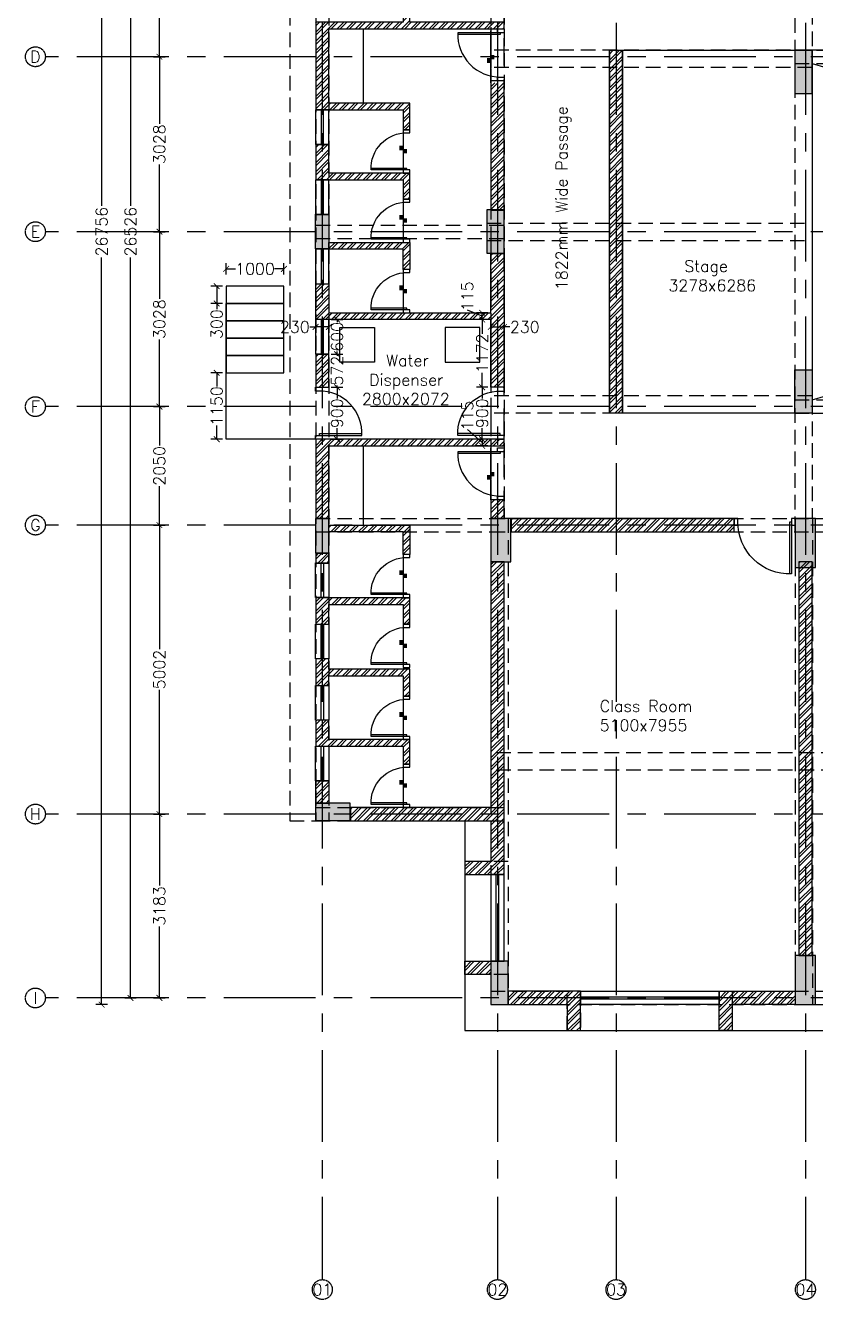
# Model space of a CAD drawing. Header units: millimetres. Extents: x 263680 to 312223, y -3811 to 33868.
# Drawn here: x 263680 to 277352, y -3811 to 18240 of the extents above; entities that cross this region are included whole.
import ezdxf

# ---------------------------------------------------------------- set-up
doc = ezdxf.new("R2010")
doc.units = ezdxf.units.MM
doc.header["$MEASUREMENT"] = 0
doc.header["$PDMODE"] = 35
doc.header["$PDSIZE"] = -0.5
doc.linetypes.add('CENTER', pattern=[50.8, 31.75, -6.35, 6.35, -6.35])
doc.linetypes.add('HIDDEN', pattern=[0.375, 0.25, -0.125])
doc.layers.get('0').update_dxf_attribs({"linetype": 'CONTINUOUS'})
doc.layers.get('Defpoints').update_dxf_attribs({"linetype": 'CONTINUOUS'})
for name, color, linetype in [('Ano_Line_Grid', 4, 'CENTER'), ('Ano_Tag_Level Drop', 6, 'CONTINUOUS'), ('Dim_Arc_100', 4, 'CONTINUOUS'), ('Dim_Arc_30', 4, 'CONTINUOUS'), ('Hth_Cut_RCC_Proposed', 205, 'CONTINUOUS'), ('Hth_Cut_Wall_Proposed', 204, 'CONTINUOUS'), ('Pline_Cut_Door & Window', 6, 'CONTINUOUS'), ('Pln_Cut_Door & Window', 6, 'CONTINUOUS'), ('Pln_Elv_04', 8, 'CONTINUOUS'), ('Pln_Elv_05', 9, 'CONTINUOUS'), ('Pln_Elv_08', 203, 'CONTINUOUS'), ('Pln_Elv_Dotted', 8, 'HIDDEN'), ('Pln_Elv_Stair', 3, 'CONTINUOUS'), ('Str_Beams', 8, 'HIDDEN'), ('Str_RCC_Proposed', 5, 'CONTINUOUS'), ('Txt_Arc', 2, 'CONTINUOUS'), ('Txt_Grid', 4, 'CONTINUOUS'), ('Wal_Cut_Proposed', 1, 'CONTINUOUS')]:
    doc.layers.add(name, color=color, linetype=linetype)
doc.styles.add('Jwalant', font='romans.shx')
doc.styles.add('MSA_Standard', font='romans.shx')
doc.dimstyles.new('Msa_1_100', dxfattribs={"dimscale": 100, "dimtxt": 2, "dimasz": 1, "dimexe": 1, "dimexo": 0, "dimgap": 0, "dimtad": 0, "dimdec": 0, "dimzin": 0, "dimdsep": 46, "dimtxsty": 'MSA_Standard', "dimblk": 'ARCHTICK', "dimcen": 0.09, "dimclrd": 4, "dimclre": 4, "dimclrt": 6, "dimadec": 0, "dimazin": 0, "dimtfac": 1, "dimtdec": 0, "dimtofl": 0, "dimtmove": 0, "dimatfit": 3, "dimfxl": 0, "dimtolj": 1, "dimtzin": 0, "dimlwd": -1, "dimlwe": -1, "dimarcsym": 0})
pattern_1 = [(45, (-5, 0), (-79.549513, 79.549513), []), (45, (48.03, 0), (-79.549513, 79.549513), [])]

# ---------------------------------------------------------------- blocks, each defined once
blk = doc.blocks.new('Door_D5_1000')
at = {"layer": 'Pln_Cut_Door & Window'}
for p, q in [((8531020, -1784615, 0), (8531053, -1784615, 0)), ((8531020, -1784615, 0), (8531020, -1785508, 0)), ((8531053, -1784615, 0), (8531053, -1785509, 0))]:
    blk.add_line(p, q, dxfattribs=at)
blk.add_lwpolyline([(8531020, -1784664), (8530953, -1784664), (8530953, -1784549), (8531020, -1784549)], close=True, dxfattribs=at)
at = {"layer": 'Pln_Cut_Door & Window', "elevation": 0}
blk.add_lwpolyline([(8532013, -1784664), (8531947, -1784664), (8531947, -1784549), (8532013, -1784549)], close=True, dxfattribs=at)
at = {"layer": 'Pln_Cut_Door & Window'}
blk.add_arc((8531053, -1784615, 0), 894, 267.871, 0.7102, dxfattribs=at)
blk = doc.blocks.new('Tile Drop')
at = {"layer": 'Ano_Tag_Level Drop', "linetype": 'Continuous', "ltscale": 20}
for points in [[(3680, 97512), (3744, 97512)], [(3680, 97501), (3744, 97501)], [(3680, 97489), (3744, 97489)], [(3680, 97481), (3744, 97481)], [(3680, 97472), (3744, 97472)], [(3619, 97451), (3680, 97451)], [(3619, 97440), (3680, 97440)], [(3619, 97428), (3680, 97428)], [(3619, 97420), (3680, 97420)], [(3619, 97410), (3680, 97410)], [(3619, 97399), (3680, 97399)], [(3680, 97461), (3744, 97461)], [(3680, 97451), (3744, 97451)]]:
    blk.add_lwpolyline(points, dxfattribs=at)
blk = doc.blocks.new('Door_D10_800')
at = {"layer": 'Ano_Tag_Level Drop', "ltscale": 60}
blk.add_lwpolyline([(8546155, -1783642), (8546155, -1782892)], dxfattribs=at)
at = {"layer": 'Pline_Cut_Door & Window'}
for p, q in [((8546216, -1782972, 0), (8545599, -1782972, 0)), ((8546216, -1782945, 0), (8545600, -1782945, 0)), ((8546216, -1782945, 0), (8546216, -1782972, 0))]:
    blk.add_line(p, q, dxfattribs=at)
blk.add_lwpolyline([(8546155, -1782945), (8546155, -1782892), (8546270, -1782892), (8546270, -1782945)], close=True, dxfattribs=at)
at = {"layer": 'Pline_Cut_Door & Window', "elevation": 0}
blk.add_lwpolyline([(8546155, -1783642), (8546155, -1783589), (8546270, -1783589), (8546270, -1783642)], close=True, dxfattribs=at)
at = {"layer": 'Pline_Cut_Door & Window'}
blk.add_arc((8546216, -1782972, 0), 617, 177.5326, 270.7102, dxfattribs=at)
at = {"layer": 'Ano_Tag_Level Drop', "extrusion": (0, 0, -1), "xscale": -1, "zscale": -1, "rotation": 180}
blk.add_blockref('Tile Drop', (-8549835, -1685841), dxfattribs=at)
blk = doc.blocks.new('Window_W1_600')
at = {"layer": 'Pln_Cut_Door & Window'}
for points in [[(269461, 2933), (269461, 3163), (270061, 3163), (270061, 2933)], [(269461, 3068), (270061, 3068), (270061, 3028), (269461, 3028)]]:
    blk.add_lwpolyline(points, close=True, dxfattribs=at)
blk = doc.blocks.new('Door_900')
at = {"layer": 'Pln_Cut_Door & Window'}
for p, q in [((261923, 20058, 0), (261956, 20058, 0)), ((261923, 20058, 0), (261923, 19325, 0)), ((261956, 20058, 0), (261956, 19325, 0))]:
    blk.add_line(p, q, dxfattribs=at)
blk.add_lwpolyline([(261923, 20010), (261856, 20010), (261856, 20125), (261923, 20125)], close=True, dxfattribs=at)
at = {"layer": 'Pln_Cut_Door & Window', "elevation": 0}
blk.add_lwpolyline([(262756, 20010), (262690, 20010), (262690, 20125), (262756, 20125)], close=True, dxfattribs=at)
at = {"layer": 'Pln_Cut_Door & Window'}
blk.add_arc((261956, 20058, 0), 734, 267.4064, 0.7102, dxfattribs=at)
blk = doc.blocks.new('Window_W1_1200')
at = {"layer": 'Pln_Cut_Door & Window'}
for points in [[(11680, -230), (11680, 0), (14080, 0), (14080, -230)], [(11680, -95), (14080, -95), (14080, -135), (11680, -135)]]:
    blk.add_lwpolyline(points, close=True, dxfattribs=at)
blk = doc.blocks.new('GRID 1')
at = {"layer": 'Ano_Line_Grid', "ltscale": 50}
for p, q in [((268822, 33524), (268822, -3467)), ((271852, 33524), (271852, -3467)), ((273904, 33524), (273904, -3467)), ((277182, 33524), (277182, -3467)), ((311884, 17699), (264029, 17699)), ((311884, 14671), (264029, 14671)), ((311884, 11643), (264029, 11643)), ((311884, 9593), (264029, 9593)), ((311884, 4591), (264029, 4591)), ((311884, 1408), (264029, 1408))]:
    blk.add_line(p, q, dxfattribs=at)
at = {"layer": 'Ano_Line_Grid'}
for centre in [(263857, 17699), (263857, 14671), (263857, 11643), (263857, 9593), (263857, 4591), (263857, 1408), (268822, -3639), (271852, -3639), (273904, -3639), (273904, -3639), (277182, -3639)]:
    blk.add_circle(centre, 172, dxfattribs=at)
at = {"layer": 'Txt_Grid', "char_height": 200, "attachment_point": 5, "style": 'Jwalant'}
for s, insert in [('D', (263857, 17699)), ('E', (263857, 14671)), ('F', (263857, 11643)), ('G', (263857, 9593)), ('H', (263857, 4591)), ('I', (263857, 1408)), ('01', (268822, -3639)), ('02', (271852, -3639)), ('03', (273904, -3639)), ('04', (277182, -3639))]:
    blk.add_mtext_dynamic_manual_height_columns(s, width=700.14, gutter_width=1, heights=[0], dxfattribs=dict(at, insert=insert))
blk = doc.blocks.new('W3')
at = {"layer": 'Pln_Cut_Door & Window'}
for points in [[(299957, 28049), (301457, 28049), (301457, 27819), (299957, 27819)], [(301457, 27954), (299957, 27954), (299957, 27914), (301457, 27914)]]:
    blk.add_lwpolyline(points, close=True, dxfattribs=at)
blk = doc.blocks.new('lvl drop')
at = {"layer": 'Ano_Tag_Level Drop', "ltscale": 60}
blk.add_lwpolyline([(263808, -29746), (263808, -28846)], dxfattribs=at)
at = {"layer": 'Ano_Tag_Level Drop', "extrusion": (0, 0, -1), "xscale": -1, "zscale": -1, "rotation": 180}
blk.add_blockref('Tile Drop', (-267488, 68122), dxfattribs=at)
blk = doc.blocks.new('cl')
at = {"layer": 'Hth_Cut_RCC_Proposed'}
h = blk.add_hatch(color=256, dxfattribs=at)
h.dxf.hatch_style = 1
h.paths.add_polyline_path([(382847, 29044), (383147, 29044), (383147, 29794), (382847, 29794)])
h = blk.add_hatch(color=256, dxfattribs=at)
h.dxf.hatch_style = 1
h.paths.add_polyline_path([(374557, 26951), (374787, 26951), (374787, 26351), (374557, 26351)])
h = blk.add_hatch(color=256, dxfattribs=at)
h.dxf.hatch_style = 1
h.paths.add_polyline_path([(377517, 26276), (377817, 26276), (377817, 27026), (377517, 27026)])
h = blk.add_hatch(color=256, dxfattribs=at)
h.dxf.hatch_style = 1
h.paths.add_polyline_path([(382847, 24258), (383147, 24258), (383147, 23508), (382847, 23508)])
h = blk.add_hatch(color=256, dxfattribs=at)
h.dxf.hatch_style = 1
h.paths.add_polyline_path([(374557, 21088), (374787, 21088), (374787, 21688), (374557, 21688)])
h = blk.add_hatch(color=256, dxfattribs=at)
h.dxf.hatch_style = 1
h.paths.add_polyline_path([(377587, 20938), (377937, 20938), (377937, 21688), (377587, 21688)])
h = blk.add_hatch(color=256, dxfattribs=at)
h.dxf.hatch_style = 1
h.paths.add_polyline_path([(382857, 20838), (383207, 20838), (383207, 21688), (382857, 21688)])
h = blk.add_hatch(color=256, dxfattribs=at)
h.dxf.hatch_style = 1
h.paths.add_polyline_path([(374557, 16756), (374557, 16456), (375157, 16456), (375157, 16756)])
h = blk.add_hatch(color=256, dxfattribs=at)
h.dxf.hatch_style = 1
h.paths.add_polyline_path([(382857, 13273), (383207, 13273), (383207, 14123), (382857, 14123)])
h = blk.add_hatch(color=256, dxfattribs=at)
h.dxf.hatch_style = 1
h.paths.add_polyline_path([(377587, 13273), (377887, 13273), (377887, 14023), (377587, 14023)])
at = {"layer": 'Str_RCC_Proposed'}
for p, q in [((383147, 29794), (382847, 29794)), ((382847, 29794), (382847, 29042)), ((383147, 29042), (383147, 29794)), ((382847, 29044), (383147, 29044)), ((382847, 24258), (383147, 24258)), ((382847, 23508), (382847, 24258)), ((383147, 24258), (383147, 23508)), ((383147, 23508), (382847, 23508)), ((374557, 16756), (374557, 16456)), ((375157, 16756), (374557, 16756)), ((375157, 16456), (375157, 16756)), ((374557, 16456), (375157, 16456))]:
    blk.add_line(p, q, dxfattribs=at)
for points in [[(374557, 26951), (374787, 26951), (374787, 26351), (374557, 26351)], [(377517, 26276), (377817, 26276), (377817, 27026), (377517, 27026)], [(374557, 21088), (374787, 21088), (374787, 21688), (374557, 21688)], [(377587, 20938), (377937, 20938), (377937, 21688), (377587, 21688)], [(382857, 20838), (383207, 20838), (383207, 21688), (382857, 21688)], [(382857, 13273), (383207, 13273), (383207, 14123), (382857, 14123)], [(377587, 13273), (377887, 13273), (377887, 14023), (377587, 14023)]]:
    blk.add_lwpolyline(points, close=True, dxfattribs=at)
blk = doc.blocks.new('_ArchTick')
at = {"linetype": 'ByBlock', "const_width": 0.15}
blk.add_lwpolyline([(-0.5, -0.5), (0.5, 0.5)], dxfattribs=at)
blk = doc.blocks.new('*D3931')
at = {"layer": 'Defpoints', "color": 0, "ltscale": 1000, "transparency": 16777216}
for p in [(2915, -20373, 0), (2766, -21545), (2915, -21545, 0)]:
    blk.add_point(p, dxfattribs=at)
at = {"layer": 'Dim_Arc_100', "color": 4, "ltscale": 1000, "transparency": 16777216}
for p, q in [((2866, -20373), (2666, -20373)), ((2766, -20373), (2766, -20621)), ((2766, -21545), (2766, -21297)), ((2866, -21545), (2666, -21545))]:
    blk.add_line(p, q, dxfattribs=at)
at = {"layer": 'Dim_Arc_100', "color": 4, "ltscale": 1000, "transparency": 16777216, "xscale": 100, "yscale": 100, "zscale": 100}
for p, rotation in [((2766, -20373), 90), ((2766, -21545), 270)]:
    blk.add_blockref('_ArchTick', p, dxfattribs=dict(at, rotation=rotation))
at = {"layer": 'Dim_Arc_100', "color": 6, "ltscale": 1000, "transparency": 16777216, "insert": (2766, -20959), "char_height": 200, "attachment_point": 5, "rotation": 90, "style": 'MSA_Standard'}
blk.add_mtext('\\A1;1172', dxfattribs=at)
blk = doc.blocks.new('*D3932')
at = {"layer": 'Defpoints', "color": 0, "ltscale": 1000, "transparency": 16777216}
for p in [(2915, -21545, 0), (2766, -22445), (3145, -22445, 0)]:
    blk.add_point(p, dxfattribs=at)
at = {"layer": 'Dim_Arc_100', "color": 4, "ltscale": 1000, "transparency": 16777216}
for p, q in [((2866, -21545), (2666, -21545)), ((2766, -21545), (2766, -21738)), ((2766, -22445), (2766, -22252)), ((2866, -22445), (2666, -22445))]:
    blk.add_line(p, q, dxfattribs=at)
at = {"layer": 'Dim_Arc_100', "color": 4, "ltscale": 1000, "transparency": 16777216, "xscale": 100, "yscale": 100, "zscale": 100}
for p, rotation in [((2766, -21545), 90), ((2766, -22445), 270)]:
    blk.add_blockref('_ArchTick', p, dxfattribs=dict(at, rotation=rotation))
at = {"layer": 'Dim_Arc_100', "color": 6, "ltscale": 1000, "transparency": 16777216, "insert": (2766, -21995), "char_height": 200, "attachment_point": 5, "rotation": 90, "style": 'MSA_Standard'}
blk.add_mtext('\\A1;900', dxfattribs=at)
blk = doc.blocks.new('*D3933')
at = {"layer": 'Defpoints', "color": 0, "ltscale": 1000, "transparency": 16777216}
for p in [(115, -20373, 0), (115, -20973, 0), (255, -20973)]:
    blk.add_point(p, dxfattribs=at)
at = {"layer": 'Dim_Arc_100', "color": 4, "ltscale": 1000, "transparency": 16777216}
for p, q in [((155, -20373), (355, -20373)), ((255, -20373), (255, -20420)), ((255, -20973), (255, -20925)), ((155, -20973), (355, -20973))]:
    blk.add_line(p, q, dxfattribs=at)
at = {"layer": 'Dim_Arc_100', "color": 4, "ltscale": 1000, "transparency": 16777216, "xscale": 100, "yscale": 100, "zscale": 100}
for p, rotation in [((255, -20373), 90), ((255, -20973), 270)]:
    blk.add_blockref('_ArchTick', p, dxfattribs=dict(at, rotation=rotation))
at = {"layer": 'Dim_Arc_100', "color": 6, "ltscale": 1000, "transparency": 16777216, "insert": (255, -20673), "char_height": 200, "attachment_point": 5, "rotation": 90, "style": 'MSA_Standard'}
blk.add_mtext('\\A1;600', dxfattribs=at)
blk = doc.blocks.new('*D3934')
at = {"layer": 'Defpoints', "color": 0, "ltscale": 1000, "transparency": 16777216}
for p in [(115, -20973, 0), (115, -21545, 0), (255, -21545)]:
    blk.add_point(p, dxfattribs=at)
at = {"layer": 'Dim_Arc_100', "color": 4, "ltscale": 1000, "transparency": 16777216}
for p, q in [((155, -20973), (355, -20973)), ((255, -20973), (255, -21002)), ((155, -21545), (355, -21545)), ((255, -21545), (255, -21516))]:
    blk.add_line(p, q, dxfattribs=at)
at = {"layer": 'Dim_Arc_100', "color": 4, "ltscale": 1000, "transparency": 16777216, "xscale": 100, "yscale": 100, "zscale": 100}
for p, rotation in [((255, -20973), 90), ((255, -21545), 270)]:
    blk.add_blockref('_ArchTick', p, dxfattribs=dict(at, rotation=rotation))
at = {"layer": 'Dim_Arc_100', "color": 6, "ltscale": 1000, "transparency": 16777216, "insert": (255, -21259), "char_height": 200, "attachment_point": 5, "rotation": 90, "style": 'MSA_Standard'}
blk.add_mtext('\\A1;572', dxfattribs=at)
blk = doc.blocks.new('*D3935')
at = {"layer": 'Defpoints', "color": 0, "ltscale": 1000, "transparency": 16777216}
for p in [(115, -21545, 0), (-115, -22445, 0), (255, -22445)]:
    blk.add_point(p, dxfattribs=at)
at = {"layer": 'Dim_Arc_100', "color": 4, "ltscale": 1000, "transparency": 16777216}
for p, q in [((155, -21545), (355, -21545)), ((255, -21545), (255, -21738)), ((255, -22445), (255, -22252)), ((155, -22445), (355, -22445))]:
    blk.add_line(p, q, dxfattribs=at)
at = {"layer": 'Dim_Arc_100', "color": 4, "ltscale": 1000, "transparency": 16777216, "xscale": 100, "yscale": 100, "zscale": 100}
for p, rotation in [((255, -21545), 90), ((255, -22445), 270)]:
    blk.add_blockref('_ArchTick', p, dxfattribs=dict(at, rotation=rotation))
at = {"layer": 'Dim_Arc_100', "color": 6, "ltscale": 1000, "transparency": 16777216, "insert": (255, -21995), "char_height": 200, "attachment_point": 5, "rotation": 90, "style": 'MSA_Standard'}
blk.add_mtext('\\A1;900', dxfattribs=at)
blk = doc.blocks.new('*D3936')
at = {"layer": 'Defpoints', "color": 0, "ltscale": 1000, "transparency": 16777216}
for p in [(2766, -20258), (2915, -20258, 0), (2915, -20373, 0)]:
    blk.add_point(p, dxfattribs=at)
at = {"layer": 'Dim_Arc_100', "color": 4, "ltscale": 1000, "transparency": 16777216}
for p, q in [((2766, -20315), (2511, -20214)), ((2866, -20258), (2666, -20258)), ((2766, -20373), (2766, -20258)), ((2866, -20373), (2666, -20373))]:
    blk.add_line(p, q, dxfattribs=at)
at = {"layer": 'Dim_Arc_100', "color": 4, "ltscale": 1000, "transparency": 16777216, "xscale": 100, "yscale": 100, "zscale": 100}
for p, rotation in [((2766, -20258), 90), ((2766, -20373), 270)]:
    blk.add_blockref('_ArchTick', p, dxfattribs=dict(at, rotation=rotation))
at = {"layer": 'Dim_Arc_100', "color": 6, "ltscale": 1000, "transparency": 16777216, "insert": (2511, -19971), "char_height": 200, "attachment_point": 5, "rotation": 90, "style": 'MSA_Standard'}
blk.add_mtext('\\A1;115', dxfattribs=at)
blk = doc.blocks.new('*D3937')
at = {"layer": 'Defpoints', "color": 0, "ltscale": 1000, "transparency": 16777216}
for p in [(2915, -20373, 0), (3145, -20386, 0), (3145, -20501)]:
    blk.add_point(p, dxfattribs=at)
at = {"layer": 'Dim_Arc_100', "color": 4, "ltscale": 1000, "transparency": 16777216}
for p, q in [((2915, -20401), (2915, -20601)), ((2915, -20501), (3145, -20501)), ((3145, -20401), (3145, -20601)), ((3246, -20501), (3145, -20501))]:
    blk.add_line(p, q, dxfattribs=at)
at = {"layer": 'Dim_Arc_100', "color": 4, "ltscale": 1000, "transparency": 16777216, "xscale": 100, "yscale": 100, "zscale": 100, "rotation": 180}
blk.add_blockref('_ArchTick', (2915, -20501), dxfattribs=at)
at = {"layer": 'Dim_Arc_100', "color": 4, "ltscale": 1000, "transparency": 16777216, "xscale": 100, "yscale": 100, "zscale": 100}
blk.add_blockref('_ArchTick', (3145, -20501), dxfattribs=at)
at = {"layer": 'Dim_Arc_100', "color": 6, "ltscale": 1000, "transparency": 16777216, "insert": (3503, -20501), "char_height": 200, "attachment_point": 5, "style": 'MSA_Standard'}
blk.add_mtext('\\A1;230', dxfattribs=at)
blk = doc.blocks.new('*D3938')
at = {"layer": 'Defpoints', "color": 0, "ltscale": 1000, "transparency": 16777216}
for p in [(-115, -20373, 0), (-115, -20501), (115, -20373, 0)]:
    blk.add_point(p, dxfattribs=at)
at = {"layer": 'Dim_Arc_100', "color": 4, "ltscale": 1000, "transparency": 16777216}
for p, q in [((-219, -20501), (-115, -20501)), ((-115, -20401), (-115, -20601)), ((115, -20501), (-115, -20501)), ((115, -20401), (115, -20601))]:
    blk.add_line(p, q, dxfattribs=at)
at = {"layer": 'Dim_Arc_100', "color": 4, "ltscale": 1000, "transparency": 16777216, "xscale": 100, "yscale": 100, "zscale": 100, "rotation": 180}
blk.add_blockref('_ArchTick', (-115, -20501), dxfattribs=at)
at = {"layer": 'Dim_Arc_100', "color": 4, "ltscale": 1000, "transparency": 16777216, "xscale": 100, "yscale": 100, "zscale": 100}
blk.add_blockref('_ArchTick', (115, -20501), dxfattribs=at)
at = {"layer": 'Dim_Arc_100', "color": 6, "ltscale": 1000, "transparency": 16777216, "insert": (-476, -20501), "char_height": 200, "attachment_point": 5, "style": 'MSA_Standard'}
blk.add_mtext('\\A1;230', dxfattribs=at)
blk = doc.blocks.new('*D3939')
at = {"layer": 'Defpoints', "color": 0, "ltscale": 1000, "transparency": 16777216}
for p in [(3145, -22445, 0), (2766, -22560), (3145, -22560, 0)]:
    blk.add_point(p, dxfattribs=at)
at = {"layer": 'Dim_Arc_100', "color": 4, "ltscale": 1000, "transparency": 16777216}
for p, q in [((2766, -22502), (2511, -22279)), ((2866, -22445), (2666, -22445)), ((2766, -22445), (2766, -22560)), ((2866, -22560), (2666, -22560))]:
    blk.add_line(p, q, dxfattribs=at)
at = {"layer": 'Dim_Arc_100', "color": 4, "ltscale": 1000, "transparency": 16777216, "xscale": 100, "yscale": 100, "zscale": 100}
for p, rotation in [((2766, -22445), 90), ((2766, -22560), 270)]:
    blk.add_blockref('_ArchTick', p, dxfattribs=dict(at, rotation=rotation))
at = {"layer": 'Dim_Arc_100', "color": 6, "ltscale": 1000, "transparency": 16777216, "insert": (2511, -22037), "char_height": 200, "attachment_point": 5, "rotation": 90, "style": 'MSA_Standard'}
blk.add_mtext('\\A1;115', dxfattribs=at)
blk = doc.blocks.new('*D3940')
at = {"layer": 'Defpoints', "color": 0, "ltscale": 1000, "transparency": 16777216}
for p in [(-1665, -19496), (-1665, -19795), (-665, -19795)]:
    blk.add_point(p, dxfattribs=at)
at = {"layer": 'Dim_Arc_100', "color": 4, "ltscale": 1000, "transparency": 16777216}
for p, q in [((-1665, -19596), (-1665, -19396)), ((-665, -19596), (-665, -19396)), ((-1665, -19496), (-1503, -19496)), ((-665, -19496), (-827, -19496))]:
    blk.add_line(p, q, dxfattribs=at)
at = {"layer": 'Dim_Arc_100', "color": 4, "ltscale": 1000, "transparency": 16777216, "xscale": 100, "yscale": 100, "zscale": 100, "rotation": 180}
blk.add_blockref('_ArchTick', (-1665, -19496), dxfattribs=at)
at = {"layer": 'Dim_Arc_100', "color": 4, "ltscale": 1000, "transparency": 16777216, "xscale": 100, "yscale": 100, "zscale": 100}
blk.add_blockref('_ArchTick', (-665, -19496), dxfattribs=at)
at = {"layer": 'Dim_Arc_100', "color": 6, "ltscale": 1000, "transparency": 16777216, "insert": (-1165, -19496), "char_height": 200, "attachment_point": 5, "style": 'MSA_Standard'}
blk.add_mtext('\\A1;1000', dxfattribs=at)
blk = doc.blocks.new('*D3941')
at = {"layer": 'Defpoints', "color": 0, "ltscale": 1000, "transparency": 16777216}
for p in [(-1165, -19795), (-1828, -20095), (-1165, -20095)]:
    blk.add_point(p, dxfattribs=at)
at = {"layer": 'Dim_Arc_100', "color": 4, "ltscale": 1000, "transparency": 16777216}
for p, q in [((-1728, -19795), (-1928, -19795)), ((-1828, -19795), (-1828, -20095)), ((-1728, -20095), (-1928, -20095)), ((-1828, -20095), (-1828, -20195))]:
    blk.add_line(p, q, dxfattribs=at)
at = {"layer": 'Dim_Arc_100', "color": 4, "ltscale": 1000, "transparency": 16777216, "xscale": 100, "yscale": 100, "zscale": 100}
for p, rotation in [((-1828, -19795), 90), ((-1828, -20095), 270)]:
    blk.add_blockref('_ArchTick', p, dxfattribs=dict(at, rotation=rotation))
at = {"layer": 'Dim_Arc_100', "color": 6, "ltscale": 1000, "transparency": 16777216, "insert": (-1828, -20452), "char_height": 200, "attachment_point": 5, "rotation": 90, "style": 'MSA_Standard'}
blk.add_mtext('\\A1;300', dxfattribs=at)
blk = doc.blocks.new('*D3942')
at = {"layer": 'Defpoints', "color": 0, "ltscale": 1000, "transparency": 16777216}
for p in [(-1828, -21295), (-1665, -21295), (-1665, -22445)]:
    blk.add_point(p, dxfattribs=at)
at = {"layer": 'Dim_Arc_100', "color": 4, "ltscale": 1000, "transparency": 16777216}
for p, q in [((-1728, -21295), (-1928, -21295)), ((-1828, -21295), (-1828, -21532)), ((-1828, -22445), (-1828, -22208)), ((-1728, -22445), (-1928, -22445))]:
    blk.add_line(p, q, dxfattribs=at)
at = {"layer": 'Dim_Arc_100', "color": 4, "ltscale": 1000, "transparency": 16777216, "xscale": 100, "yscale": 100, "zscale": 100}
for p, rotation in [((-1828, -21295), 90), ((-1828, -22445), 270)]:
    blk.add_blockref('_ArchTick', p, dxfattribs=dict(at, rotation=rotation))
at = {"layer": 'Dim_Arc_100', "color": 6, "ltscale": 1000, "transparency": 16777216, "insert": (-1828, -21870), "char_height": 200, "attachment_point": 5, "rotation": 90, "style": 'MSA_Standard'}
blk.add_mtext('\\A1;1150', dxfattribs=at)
blk = doc.blocks.new('*D3916')
at = {"layer": 'Defpoints', "color": 0, "ltscale": 1000, "transparency": 16777216}
for p in [(-4792, -13775), (-4792, -15825), (-2819, -15825)]:
    blk.add_point(p, dxfattribs=at)
at = {"layer": 'Dim_Arc_100', "color": 4, "ltscale": 1000, "transparency": 16777216}
for p, q in [((-2919, -13775), (-2719, -13775)), ((-2819, -13775), (-2819, -14447)), ((-2819, -15825), (-2819, -15152)), ((-2919, -15825), (-2719, -15825))]:
    blk.add_line(p, q, dxfattribs=at)
at = {"layer": 'Dim_Arc_100', "color": 4, "ltscale": 1000, "transparency": 16777216, "xscale": 100, "yscale": 100, "zscale": 100}
for p, rotation in [((-2819, -13775), 90), ((-2819, -15825), 270)]:
    blk.add_blockref('_ArchTick', p, dxfattribs=dict(at, rotation=rotation))
at = {"layer": 'Dim_Arc_100', "color": 6, "ltscale": 1000, "transparency": 16777216, "insert": (-2819, -14800), "char_height": 200, "attachment_point": 5, "rotation": 90, "style": 'MSA_Standard'}
blk.add_mtext('\\A1;2050', dxfattribs=at)
blk = doc.blocks.new('*D3917')
at = {"layer": 'Defpoints', "color": 0, "ltscale": 1000, "transparency": 16777216}
for p in [(-4792, -15825), (-4792, -18853), (-2819, -18853)]:
    blk.add_point(p, dxfattribs=at)
at = {"layer": 'Dim_Arc_100', "color": 4, "ltscale": 1000, "transparency": 16777216}
for p, q in [((-2919, -15825), (-2719, -15825)), ((-2819, -15825), (-2819, -16986)), ((-2819, -18853), (-2819, -17691)), ((-2919, -18853), (-2719, -18853))]:
    blk.add_line(p, q, dxfattribs=at)
at = {"layer": 'Dim_Arc_100', "color": 4, "ltscale": 1000, "transparency": 16777216, "xscale": 100, "yscale": 100, "zscale": 100}
for p, rotation in [((-2819, -15825), 90), ((-2819, -18853), 270)]:
    blk.add_blockref('_ArchTick', p, dxfattribs=dict(at, rotation=rotation))
at = {"layer": 'Dim_Arc_100', "color": 6, "ltscale": 1000, "transparency": 16777216, "insert": (-2819, -17339), "char_height": 200, "attachment_point": 5, "rotation": 90, "style": 'MSA_Standard'}
blk.add_mtext('\\A1;3028', dxfattribs=at)
blk = doc.blocks.new('*D3918')
at = {"layer": 'Defpoints', "color": 0, "ltscale": 1000, "transparency": 16777216}
for p in [(-4792, -18853), (-4792, -21881), (-2819, -21881)]:
    blk.add_point(p, dxfattribs=at)
at = {"layer": 'Dim_Arc_100', "color": 4, "ltscale": 1000, "transparency": 16777216}
for p, q in [((-2919, -18853), (-2719, -18853)), ((-2819, -18853), (-2819, -20014)), ((-2819, -21881), (-2819, -20719)), ((-2919, -21881), (-2719, -21881))]:
    blk.add_line(p, q, dxfattribs=at)
at = {"layer": 'Dim_Arc_100', "color": 4, "ltscale": 1000, "transparency": 16777216, "xscale": 100, "yscale": 100, "zscale": 100}
for p, rotation in [((-2819, -18853), 90), ((-2819, -21881), 270)]:
    blk.add_blockref('_ArchTick', p, dxfattribs=dict(at, rotation=rotation))
at = {"layer": 'Dim_Arc_100', "color": 6, "ltscale": 1000, "transparency": 16777216, "insert": (-2819, -20367), "char_height": 200, "attachment_point": 5, "rotation": 90, "style": 'MSA_Standard'}
blk.add_mtext('\\A1;3028', dxfattribs=at)
blk = doc.blocks.new('*D3919')
at = {"layer": 'Defpoints', "color": 0, "ltscale": 1000, "transparency": 16777216}
for p in [(-4792, -21881), (-4792, -23931), (-2819, -23931)]:
    blk.add_point(p, dxfattribs=at)
at = {"layer": 'Dim_Arc_100', "color": 4, "ltscale": 1000, "transparency": 16777216}
for p, q in [((-2919, -21881), (-2719, -21881)), ((-2819, -21881), (-2819, -22553)), ((-2819, -23931), (-2819, -23258)), ((-2919, -23931), (-2719, -23931))]:
    blk.add_line(p, q, dxfattribs=at)
at = {"layer": 'Dim_Arc_100', "color": 4, "ltscale": 1000, "transparency": 16777216, "xscale": 100, "yscale": 100, "zscale": 100}
for p, rotation in [((-2819, -21881), 90), ((-2819, -23931), 270)]:
    blk.add_blockref('_ArchTick', p, dxfattribs=dict(at, rotation=rotation))
at = {"layer": 'Dim_Arc_100', "color": 6, "ltscale": 1000, "transparency": 16777216, "insert": (-2819, -22906), "char_height": 200, "attachment_point": 5, "rotation": 90, "style": 'MSA_Standard'}
blk.add_mtext('\\A1;2050', dxfattribs=at)
blk = doc.blocks.new('*D3920')
at = {"layer": 'Defpoints', "color": 0, "ltscale": 1000, "transparency": 16777216}
for p in [(-4792, -23931), (-4792, -28933), (-2819, -28933)]:
    blk.add_point(p, dxfattribs=at)
at = {"layer": 'Dim_Arc_100', "color": 4, "ltscale": 1000, "transparency": 16777216}
for p, q in [((-2919, -23931), (-2719, -23931)), ((-2819, -23931), (-2819, -26079)), ((-2819, -28933), (-2819, -26784)), ((-2919, -28933), (-2719, -28933))]:
    blk.add_line(p, q, dxfattribs=at)
at = {"layer": 'Dim_Arc_100', "color": 4, "ltscale": 1000, "transparency": 16777216, "xscale": 100, "yscale": 100, "zscale": 100}
for p, rotation in [((-2819, -23931), 90), ((-2819, -28933), 270)]:
    blk.add_blockref('_ArchTick', p, dxfattribs=dict(at, rotation=rotation))
at = {"layer": 'Dim_Arc_100', "color": 6, "ltscale": 1000, "transparency": 16777216, "insert": (-2819, -26432), "char_height": 200, "attachment_point": 5, "rotation": 90, "style": 'MSA_Standard'}
blk.add_mtext('\\A1;5002', dxfattribs=at)
blk = doc.blocks.new('*D3921')
at = {"layer": 'Defpoints', "color": 0, "ltscale": 1000, "transparency": 16777216}
for p in [(-4792, -28933), (-4792, -32116), (-2819, -32116)]:
    blk.add_point(p, dxfattribs=at)
at = {"layer": 'Dim_Arc_100', "color": 4, "ltscale": 1000, "transparency": 16777216}
for p, q in [((-2919, -28933), (-2719, -28933)), ((-2819, -28933), (-2819, -30172)), ((-2819, -32116), (-2819, -30877)), ((-2919, -32116), (-2719, -32116))]:
    blk.add_line(p, q, dxfattribs=at)
at = {"layer": 'Dim_Arc_100', "color": 4, "ltscale": 1000, "transparency": 16777216, "xscale": 100, "yscale": 100, "zscale": 100}
for p, rotation in [((-2819, -28933), 90), ((-2819, -32116), 270)]:
    blk.add_blockref('_ArchTick', p, dxfattribs=dict(at, rotation=rotation))
at = {"layer": 'Dim_Arc_100', "color": 6, "ltscale": 1000, "transparency": 16777216, "insert": (-2819, -30524), "char_height": 200, "attachment_point": 5, "rotation": 90, "style": 'MSA_Standard'}
blk.add_mtext('\\A1;3183', dxfattribs=at)
blk = doc.blocks.new('*D3922')
at = {"layer": 'Defpoints', "color": 0, "ltscale": 1000, "transparency": 16777216}
for p in [(-4792, -5590), (-3319, -5590), (-4792, -32116)]:
    blk.add_point(p, dxfattribs=at)
at = {"layer": 'Dim_Arc_100', "color": 4, "ltscale": 1000, "transparency": 16777216}
for p, q in [((-3419, -5590), (-3219, -5590)), ((-3319, -5590), (-3319, -18405)), ((-3319, -32116), (-3319, -19300)), ((-3419, -32116), (-3219, -32116))]:
    blk.add_line(p, q, dxfattribs=at)
at = {"layer": 'Dim_Arc_100', "color": 4, "ltscale": 1000, "transparency": 16777216, "xscale": 100, "yscale": 100, "zscale": 100}
for p, rotation in [((-3319, -5590), 90), ((-3319, -32116), 270)]:
    blk.add_blockref('_ArchTick', p, dxfattribs=dict(at, rotation=rotation))
at = {"layer": 'Dim_Arc_100', "color": 6, "ltscale": 1000, "transparency": 16777216, "insert": (-3319, -18853), "char_height": 200, "attachment_point": 5, "rotation": 90, "style": 'MSA_Standard'}
blk.add_mtext('\\A1;26526', dxfattribs=at)
blk = doc.blocks.new('*D3923')
at = {"layer": 'Defpoints', "color": 0, "ltscale": 1000, "transparency": 16777216}
for p in [(-3819, -5475), (2915, -5475, 0), (2915, -32231)]:
    blk.add_point(p, dxfattribs=at)
at = {"layer": 'Dim_Arc_100', "color": 4, "ltscale": 1000, "transparency": 16777216}
for p, q in [((-3719, -5475), (-3919, -5475)), ((-3819, -5475), (-3819, -18405)), ((-3819, -32231), (-3819, -19300)), ((-3719, -32231), (-3919, -32231))]:
    blk.add_line(p, q, dxfattribs=at)
at = {"layer": 'Dim_Arc_100', "color": 4, "ltscale": 1000, "transparency": 16777216, "xscale": 100, "yscale": 100, "zscale": 100}
for p, rotation in [((-3819, -5475), 90), ((-3819, -32231), 270)]:
    blk.add_blockref('_ArchTick', p, dxfattribs=dict(at, rotation=rotation))
at = {"layer": 'Dim_Arc_100', "color": 6, "ltscale": 1000, "transparency": 16777216, "insert": (-3819, -18853), "char_height": 200, "attachment_point": 5, "rotation": 90, "style": 'MSA_Standard'}
blk.add_mtext('\\A1;26756', dxfattribs=at)
blk = doc.blocks.new('str beams')
at = {"layer": 'Str_Beams', "ltscale": 1000}
for p, q in [((268702, 24936), (268702, 4546)), ((268932, 24936), (268932, 4546)), ((276992, 19934), (276992, 9547)), ((271732, 19704), (271732, 9777)), ((271962, 19704), (271962, 9777)), ((277292, 19704), (277292, 9778)), ((277292, 17884), (271732, 17884)), ((273784, 17884), (273784, 11598)), ((274014, 17884), (274014, 11598)), ((276992, 17884), (298702, 17884)), ((276992, 17654), (298702, 17654)), ((277292, 17584), (271732, 17584)), ((268702, 14856), (271962, 14856)), ((271662, 14891), (277292, 14891)), ((268702, 14626), (271962, 14626)), ((271662, 14591), (277292, 14591)), ((277292, 11898), (271732, 11898)), ((276992, 11828), (298702, 11828)), ((277292, 11598), (271732, 11598)), ((276992, 11598), (298702, 11598)), ((268702, 9778, 0), (271732, 9778, 0)), ((271732, 9778), (298702, 9778)), ((271732, 9777), (271732, 1363)), ((272032, 9777), (272032, 1363)), ((277002, 9778, 0), (277002, 1364, 0)), ((277302, 9779, 0), (277302, 1364, 0)), ((268702, 9548, 0), (271732, 9548, 0)), ((271732, 9548), (298702, 9548)), ((298702, 5721), (271732, 5721)), ((298702, 5421), (271732, 5421)), ((268702, 4776), (272032, 4776)), ((268702, 4546), (272032, 4546)), ((272032, 3843), (271282, 3843)), ((271282, 3843), (271282, 3613)), ((271282, 3613), (272032, 3613)), ((271282, 2113), (272032, 2113)), ((271282, 1883), (271282, 2113)), ((272032, 1883), (271282, 1883)), ((271732, 1593), (298702, 1593)), ((273052, 913), (273052, 1593)), ((273282, 1593), (273282, 913)), ((275682, 913), (275682, 1593)), ((275912, 1593), (275912, 913)), ((271732, 1363), (298702, 1363)), ((275912, 913), (275682, 913))]:
    blk.add_line(p, q, dxfattribs=at)
blk = doc.blocks.new('Dimensions')
at = {"layer": 'Dim_Arc_100', "ltscale": 1000}
for base, p1, p2, picture, middle in [((-3818.9, -5474.6), (2915, -32230.6), (2915, -5474.6, 0), '*D3923', (-3818.9, -18852.6)), ((-3318.9, -5589.6), (-4792.4, -32115.6), (-4792.4, -5589.6), '*D3922', (-3318.9, -18852.6)), ((-1827.8, -20094.6), (-1165, -19794.6), (-1165, -20094.6), '*D3941', (-1827.8, -20451.8)), ((255.5, -20972.6), (115, -20372.6, 0), (115, -20972.6, 0), '*D3933', (255.5, -20672.6)), ((2766.5, -21544.6), (2915, -20372.6, 0), (2915, -21544.6, 0), '*D3931', (2766.5, -20958.6)), ((-1827.8, -21294.6), (-1665, -22444.6), (-1665, -21294.6), '*D3942', (-1827.8, -21869.6))]:
    dim = blk.add_linear_dim(base=base, p1=p1, p2=p2, angle=90, dimstyle='Msa_1_100', dxfattribs=at)
    dim.commit()
    dim.dimension.update_dxf_attribs({"geometry": picture, "text_midpoint": middle})
for base, p1, p2, picture, middle in [((-2818.9, -15824.6), (-4792.4, -13774.6), (-4792.4, -15824.6), '*D3916', (-2818.9, -14799.6)), ((-2818.9, -18852.6), (-4792.4, -15824.6), (-4792.4, -18852.6), '*D3917', (-2818.9, -17338.6)), ((-2818.9, -21880.6), (-4792.4, -18852.6), (-4792.4, -21880.6), '*D3918', (-2818.9, -20366.6)), ((255.5, -21544.6), (115, -20972.6, 0), (115, -21544.6, 0), '*D3934', (255.5, -21258.6)), ((255.5, -22444.6), (115, -21544.6, 0), (-115, -22444.6, 0), '*D3935', (255.5, -21994.6)), ((2766.5, -22444.6), (2915, -21544.6, 0), (3145, -22444.6, 0), '*D3932', (2766.5, -21994.6)), ((-2818.9, -23930.6), (-4792.4, -21880.6), (-4792.4, -23930.6), '*D3919', (-2818.9, -22905.6)), ((-2818.9, -28932.6), (-4792.4, -23930.6), (-4792.4, -28932.6), '*D3920', (-2818.9, -26431.6)), ((-2818.9, -32115.6), (-4792.4, -28932.6), (-4792.4, -32115.6), '*D3921', (-2818.9, -30524.1))]:
    dim = blk.add_linear_dim(base=base, p1=p1, p2=p2, angle=90, dimstyle='Msa_1_100', override={"dimtmove": 1}, dxfattribs=at)
    dim.commit()
    dim.dimension.update_dxf_attribs({"geometry": picture, "text_midpoint": middle})
dim = blk.add_linear_dim(base=(-1665, -19496.3), p1=(-665, -19794.6), p2=(-1665, -19794.6), dimstyle='Msa_1_100', dxfattribs=at)
dim.commit()
dim.dimension.update_dxf_attribs({"geometry": '*D3940', "text_midpoint": (-1165, -19496.3)})
for base, p1, p2, picture, middle in [((2766.5, -20257.6), (2915, -20372.6, 0), (2915, -20257.6, 0), '*D3936', (2510.9, -20214)), ((2766.5, -22559.6), (3145, -22444.6, 0), (3145, -22559.6, 0), '*D3939', (2510.9, -22279.5))]:
    dim = blk.add_linear_dim(base=base, p1=p1, p2=p2, angle=90, dimstyle='Msa_1_100', override={"dimtmove": 1}, dxfattribs=at)
    dim.commit()
    dim.dimension.update_dxf_attribs({"geometry": picture, "text_midpoint": middle, "dimtype": 128})
for base, p1, p2, picture, middle in [((-115, -20501.3), (115, -20372.6, 0), (-115, -20372.6, 0), '*D3938', (-476.1, -20511.3)), ((3145, -20501.3), (2915, -20372.6, 0), (3145, -20386.1, 0), '*D3937', (3503.1, -20485.4))]:
    dim = blk.add_linear_dim(base=base, p1=p1, p2=p2, dimstyle='Msa_1_100', override={"dimtmove": 1}, dxfattribs=at)
    dim.commit()
    dim.dimension.update_dxf_attribs({"geometry": picture, "text_midpoint": middle, "dimtype": 128})

msp = doc.modelspace()

# ---------------------------------------------------------------- hatches: boundary and pattern name
at = {"layer": 'Hth_Cut_Wall_Proposed', "ltscale": 10}
h = msp.add_hatch(dxfattribs=at)
h.set_pattern_fill('ANSI32', color=256, scale=300)
h.set_pattern_definition(pattern_1)
h.paths.add_polyline_path([(268932, 18181), (271962, 18181), (271962, 18296), (270332, 18296), (270332, 18606), (270217, 18606), (270217, 18296), (268702, 18296), (268702, 16781), (270217, 16781), (270217, 16436), (270332, 16436), (270332, 16896), (268932, 16896)])
h = msp.add_hatch(dxfattribs=at)
h.set_pattern_fill('ANSI32', color=256, scale=300)
h.set_pattern_definition(pattern_1)
h.paths.add_polyline_path([(274014, 17814), (273784, 17814), (273784, 11528), (274014, 11528)])
h = msp.add_hatch(dxfattribs=at)
h.set_pattern_fill('ANSI32', color=256, scale=300)
h.set_pattern_definition(pattern_1)
h.paths.add_polyline_path([(271962, 17246), (271732, 17246), (271732, 15046), (271962, 15046)])
h = msp.add_hatch(dxfattribs=at)
h.set_pattern_fill('ANSI32', color=256, scale=300)
h.set_pattern_definition([(45, (-5, -35), (-79.549513, 79.549513), []), (45, (48.03, -35), (-79.549513, 79.549513), [])])
h.paths.add_polyline_path([(270332, 15686), (268932, 15686), (268932, 16181), (268702, 16181), (268702, 16136), (268702, 15571), (270217, 15571), (270217, 15236), (270332, 15236)])
h = msp.add_hatch(dxfattribs=at)
h.set_pattern_fill('ANSI32', color=256, scale=300)
h.set_pattern_definition(pattern_1)
h.paths.add_polyline_path([(270332, 14486), (268932, 14486), (268932, 14371), (270217, 14371), (270217, 14016), (270332, 14016)])
h = msp.add_hatch(dxfattribs=at)
h.set_pattern_fill('ANSI32', color=256, scale=300)
h.set_pattern_definition(pattern_1)
h.paths.add_polyline_path([(268932, 13771), (268702, 13771), (268702, 13151), (271732, 13151), (271732, 11979), (271962, 11979), (271962, 14296), (271732, 14296), (271732, 13266), (268932, 13266)])
h = msp.add_hatch(dxfattribs=at)
h.set_pattern_fill('ANSI32', color=256, scale=300)
h.set_pattern_definition(pattern_1)
h.paths.add_polyline_path([(268932, 12551), (268702, 12551), (268702, 12541), (268702, 11979), (268817, 11979), (268932, 11979)])
h = msp.add_hatch(dxfattribs=at)
h.set_pattern_fill('ANSI32', color=256, scale=300)
h.set_pattern_definition(pattern_1)
h.paths.add_polyline_path([(271962, 11079), (268702, 11079), (268702, 9708), (268932, 9708), (268932, 10964), (271962, 10964)])
h = msp.add_hatch(dxfattribs=at)
h.set_pattern_fill('ANSI32', color=256, scale=300)
h.set_pattern_definition(pattern_1)
h.paths.add_polyline_path([(271962, 10029), (271847, 10029), (271732, 10029), (271732, 9708), (271962, 9708)])
h = msp.add_hatch(dxfattribs=at)
h.set_pattern_fill('ANSI32', color=256, scale=300)
h.set_pattern_definition(pattern_1)
h.paths.add_polyline_path([(275942, 9708), (272082, 9708), (272082, 9478), (275942, 9478)])
h = msp.add_hatch(dxfattribs=at)
h.set_pattern_fill('ANSI32', color=256, scale=300)
h.set_pattern_definition(pattern_1)
h.paths.add_polyline_path([(270332, 9593), (268932, 9593), (268932, 9477), (270217, 9477), (270217, 9086), (270332, 9086)])
h = msp.add_hatch(dxfattribs=at)
h.set_pattern_fill('ANSI32', color=256, scale=300)
h.set_pattern_definition(pattern_1)
h.paths.add_polyline_path([(268932, 9108), (268702, 9108), (268702, 8936), (268932, 8936)])
h = msp.add_hatch(dxfattribs=at)
h.set_pattern_fill('ANSI32', color=256, scale=300)
h.set_pattern_definition(pattern_1)
h.paths.add_polyline_path([(271732, 4706), (269302, 4706), (269302, 4476), (271732, 4476), (271732, 3773), (271282, 3773), (271282, 3543), (271732, 3543), (271962, 3543), (271962, 8958), (271732, 8958)])
h = msp.add_hatch(dxfattribs=at)
h.set_pattern_fill('ANSI32', color=256, scale=300)
h.set_pattern_definition(pattern_1)
h.paths.add_polyline_path([(277292, 8958), (277062, 8958), (277062, 2143), (277292, 2143)])
h = msp.add_hatch(dxfattribs=at)
h.set_pattern_fill('ANSI32', color=256, scale=300)
h.set_pattern_definition(pattern_1)
h.paths.add_polyline_path([(270332, 8336), (268702, 8336), (268702, 7876), (268932, 7876), (268932, 8221), (270217, 8221), (270217, 7876), (270332, 7876)])
h = msp.add_hatch(dxfattribs=at)
h.set_pattern_fill('ANSI32', color=256, scale=300)
h.set_pattern_definition([(45, (-5, 10), (-79.549513, 79.549513), []), (45, (48.03, 10), (-79.549513, 79.549513), [])])
h.paths.add_polyline_path([(270332, 7101), (268932, 7101), (268932, 7276), (268702, 7276), (268702, 6816), (268932, 6816), (268932, 6986), (270217, 6986), (270217, 6631), (270332, 6631)])
h = msp.add_hatch(dxfattribs=at)
h.set_pattern_fill('ANSI32', color=256, scale=300)
h.set_pattern_definition(pattern_1)
h.paths.add_polyline_path([(270332, 5881), (268932, 5881), (268932, 6216), (268702, 6216), (268702, 6206), (268702, 5766), (270217, 5766), (270217, 5456), (270332, 5456)])
h = msp.add_hatch(dxfattribs=at)
h.set_pattern_fill('ANSI32', color=256, scale=300)
h.set_pattern_definition(pattern_1)
h.paths.add_polyline_path([(268702, 5166), (268702, 4776), (268932, 4776), (268932, 5166)])
h = msp.add_hatch(dxfattribs=at)
h.set_pattern_fill('ANSI32', color=256, scale=300)
h.set_pattern_definition(pattern_1)
h.paths.add_polyline_path([(271732, 2043), (271282, 2043), (271282, 1813), (271732, 1813)])
h = msp.add_hatch(dxfattribs=at)
h.set_pattern_fill('ANSI32', color=256, scale=300)
h.set_pattern_definition(pattern_1)
h.paths.add_polyline_path([(273282, 1523), (272032, 1523), (272032, 1293), (273052, 1293), (273052, 843), (273282, 843)])
h = msp.add_hatch(dxfattribs=at)
h.set_pattern_fill('ANSI32', color=256, scale=300)
h.set_pattern_definition(pattern_1)
h.paths.add_polyline_path([(277002, 1523), (275682, 1523), (275682, 843), (275912, 843), (275912, 1293), (277002, 1293)])

# ---------------------------------------------------------------- linework, layer by layer
at = {"layer": 'Pln_Elv_04'}
msp.add_lwpolyline([(269532, 16896), (269532, 18184)], dxfattribs=at)
for points in [[(274014, 17814), (277292, 17814), (277292, 11528), (274014, 11528)], [(277742, 17814), (277292, 17814), (277292, 11528), (277742, 11528)]]:
    msp.add_lwpolyline(points, close=True, dxfattribs=at)
at = {"layer": 'Pln_Elv_04', "elevation": 0}
msp.add_lwpolyline([(269532, 9593), (269532, 10964)], dxfattribs=at)
at = {"layer": 'Pln_Elv_05', "ltscale": 1000}
msp.add_lwpolyline([(271282, 4476), (271282, 843), (300257, 843)], dxfattribs=at)
at = {"layer": 'Pln_Elv_08'}
for points in [[(269122, 13013), (269722, 13013), (269722, 12413), (269122, 12413)], [(271541, 13013), (270941, 13013), (270941, 12413), (271541, 12413)]]:
    msp.add_lwpolyline(points, close=True, dxfattribs=at)
at = {"layer": 'Pln_Elv_Dotted', "ltscale": 1000}
for p, q in [((277292, 17584), (296535, 11758)), ((277292, 11758), (296535, 17584)), ((272914, 843), (297405, 843))]:
    msp.add_line(p, q, dxfattribs=at)
msp.add_lwpolyline([(268702, 24866), (268252, 24866), (268252, 4476), (268702, 4476)], dxfattribs=at)
at = {"layer": 'Pln_Elv_Stair'}
for points in [[(267152, 13429), (268152, 13429), (268152, 13729), (267152, 13729)], [(267152, 13129), (268152, 13129), (268152, 13429), (267152, 13429)], [(267152, 12829), (268152, 12829), (268152, 13129), (267152, 13129)], [(267152, 12529), (268152, 12529), (268152, 12829), (267152, 12829)], [(267152, 12229), (268152, 12229), (268152, 12529), (267152, 12529)], [(267152, 12229), (268152, 12229), (268152, 12529), (267152, 12529)]]:
    msp.add_lwpolyline(points, close=True, dxfattribs=at)
msp.add_lwpolyline([(268702, 11079), (267152, 11079), (267152, 13429), (267152, 13429)], dxfattribs=at)
at = {"layer": 'Str_Beams', "ltscale": 1900}
msp.add_lwpolyline([(271962, 19634), (271732, 19634), (271732, 9708), (271962, 9708)], close=True, dxfattribs=at)
at = {"layer": 'Wal_Cut_Proposed'}
for points in [[(271962, 18181), (271962, 18296), (270332, 18296), (270332, 18606), (270217, 18606), (270217, 18296), (268702, 18296), (268702, 16781), (270217, 16781), (270217, 16436), (270332, 16436), (270332, 16896), (268932, 16896), (268932, 18181)], [(273784, 17814), (274014, 17814), (274014, 11528), (273784, 11528)], [(271962, 17281), (271732, 17281), (271732, 15046), (271962, 15046)], [(268932, 9593), (270332, 9593), (270332, 9086), (270217, 9086), (270217, 9478), (268932, 9478)], [(268932, 9108), (268702, 9108), (268702, 8936), (268932, 8936)], [(277062, 2143), (277292, 2143), (277292, 8958), (277062, 8958)], [(268702, 8336), (268702, 8336), (268702, 7876), (268932, 7876), (268932, 8221), (270217, 8221), (270217, 7876), (270332, 7876), (270332, 8336), (268702, 8336)], [(268702, 7276), (268702, 6816), (268932, 6816), (268932, 6986), (270217, 6986), (270217, 6631), (270332, 6631), (270332, 7101), (268932, 7101), (268932, 7276)], [(268702, 5766), (268702, 5766), (268702, 5766), (268702, 5766), (270217, 5766), (270217, 5456), (270332, 5456), (270332, 5881), (268932, 5881), (268932, 6216), (268702, 6216)], [(268702, 5166), (268932, 5166), (268932, 4776), (268702, 4776)], [(271282, 2043), (271732, 2043), (271732, 1813), (271282, 1813)], [(273282, 843), (273282, 1523), (272032, 1523), (272032, 1293), (273052, 1293), (273052, 843)], [(275682, 843), (275682, 1523), (277002, 1523), (277002, 1293), (275912, 1293), (275912, 843)]]:
    msp.add_lwpolyline(points, close=True, dxfattribs=at)
at = {"layer": 'Wal_Cut_Proposed', "elevation": 0}
for points in [[(268932, 16181), (268702, 16181), (268702, 15571), (270217, 15571), (270217, 15236), (270332, 15236), (270332, 15686), (268932, 15686)], [(270332, 14016), (270217, 14016), (270217, 14371), (268932, 14371), (268932, 14486), (270332, 14486)], [(268932, 12551), (268702, 12551), (268702, 11979), (268932, 11979)], [(268702, 11079), (268702, 9708), (268932, 9708), (268932, 10964), (271962, 10964), (271962, 11079)], [(271962, 10029), (271732, 10029), (271732, 9708), (271962, 9708)], [(275942, 9708), (272082, 9708), (272082, 9478), (275942, 9478)]]:
    msp.add_lwpolyline(points, close=True, dxfattribs=at)
msp.add_lwpolyline([(268932, 13771), (268932, 13266), (271732, 13266), (271732, 14296), (271962, 14296), (271962, 11979), (271732, 11979), (271732, 13151), (268702, 13151), (268702, 13151), (268702, 13151), (268702, 13771), (268932, 13771)], dxfattribs=at)
at = {"layer": 'Wal_Cut_Proposed'}
msp.add_lwpolyline([(271732, 3543), (271962, 3543), (271962, 8958), (271732, 8958), (271732, 4706), (269302, 4706), (269302, 4706), (269302, 4476), (271732, 4476), (271732, 3773), (271282, 3773), (271282, 3543), (271732, 3543)], dxfattribs=at)

# ---------------------------------------------------------------- block references
at = {"layer": 'Ano_Tag_Level Drop'}
for p in [(7923, 46992), (7923, 39775, 0)]:
    msp.add_blockref('lvl drop', p, dxfattribs=at)
at = {"layer": 'Dim_Arc_100'}
for name, p in [('GRID 1', (-5, 0)), ('Dimensions', (268817, 33524))]:
    msp.add_blockref(name, p, dxfattribs=at)
at = {"layer": 'Dim_Arc_30'}
msp.add_blockref('cl', (-105856, -11979), dxfattribs=at)
at = {"layer": 'Pln_Cut_Door & Window'}
for name, p, rotation in [('Door_900', (251837, 280038), 270), ('Door_900', (288826, -250777, 0), 90.00000000000004), ('Door_900', (251837, 272786, 0), 270), ('Window_W1_600', (271864, -261124), 90), ('Window_W1_600', (271864, -262184), 90), ('Window_W1_600', (271864, -263244), 90), ('Window_W1_600', (271864, -264294), 90), ('Window_W1_1200', (287362, 1293), 180)]:
    msp.add_blockref(name, p, dxfattribs=dict(at, rotation=rotation))
at = {"layer": 'Pln_Cut_Door & Window', "xscale": -1}
for name, p, rotation in [('Window_W1_600', (271864, 286242, 0), 90), ('Door_D10_800', (-8275938, -1767206, 0), 180), ('Window_W1_600', (271864, 285032), 90), ('Door_D10_800', (-8275938, -1768406, 0), 180), ('Window_W1_600', (271864, 283832), 90), ('Door_D10_800', (-8275938, -1769626, 0), 180), ('Window_W1_600', (271864, 282612, 0), 90), ('Door_900', (251837, -250777, 0), 270), ('Door_D10_800', (-8275938, -1774556), 180), ('Door_D10_800', (-8275938, -1775766), 180), ('Door_D10_800', (-8275938, -1777011), 180), ('Door_D10_800', (-8275938, -1778186, 0), 180), ('W3', (243912, -297913), 270)]:
    msp.add_blockref(name, p, dxfattribs=dict(at, rotation=rotation))
msp.add_blockref('Door_D5_1000', (8807955, 1794257), dxfattribs=at)
at = {"layer": 'Str_Beams', "ltscale": 1900}
msp.add_blockref('str beams', (0, -70, 0), dxfattribs=at)

# ---------------------------------------------------------------- texts
at = {"layer": 'Txt_Arc', "insert": (272859, 13661), "char_height": 200, "width": 4705.37, "attachment_point": 1, "rotation": 90, "style": 'MSA_Standard'}
msp.add_mtext('1822mm Wide Passage', dxfattribs=at)
at = {"layer": 'Txt_Arc', "char_height": 200, "attachment_point": 1, "style": 'MSA_Standard'}
for s, insert, width in [('  Stage\\P3278x6286', (274806, 14174), 3492.01), ('\\pi434.33;Water\\P\\pi139.1;Dispenser\\P\\pi15.286;2800x2072', (269488, 12541), 1659.14), ('Class Room\\P5100x7955', (273617, 6560), 3492.01)]:
    msp.add_mtext(s, dxfattribs=dict(at, insert=insert, width=width))

doc.saveas('drawing.dxf')
